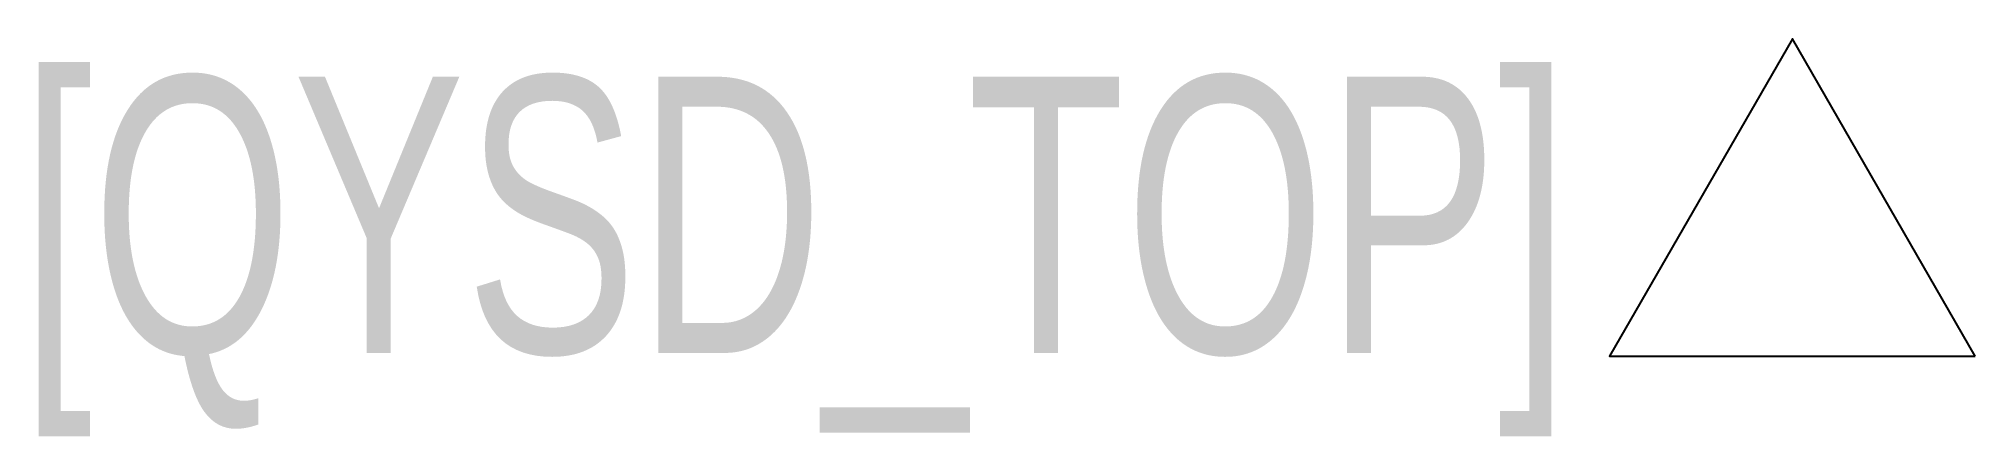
# Model space of a CAD drawing. Extents: x -12.7 to 1.3, y -1.3 to 1.5.
import ezdxf
from ezdxf.enums import TextEntityAlignment as Align

# ---------------------------------------------------------------- set-up
doc = ezdxf.new("R2010")
doc.units = 0
doc.header["$MEASUREMENT"] = 0
doc.layers.get('0').update_dxf_attribs({"linetype": 'CONTINUOUS'})
doc.styles.add('LZ_FONTS_FS', font='hxm.ttf', dxfattribs={"width": 0.7})

msp = doc.modelspace()

# ---------------------------------------------------------------- linework, layer by layer
at = {"color": 1}
msp.add_lwpolyline([(1.326, -0.766), (0, 1.532), (-1.326, -0.766)], close=True, dxfattribs=at)

# ---------------------------------------------------------------- texts
at = {"style": 'LZ_FONTS_FS', "width": 0.7}
msp.add_text('[QYSD_TOP]', height=2, dxfattribs=at).set_placement((-1.615, -0.743), align=Align.RIGHT)

doc.saveas('drawing.dxf')
